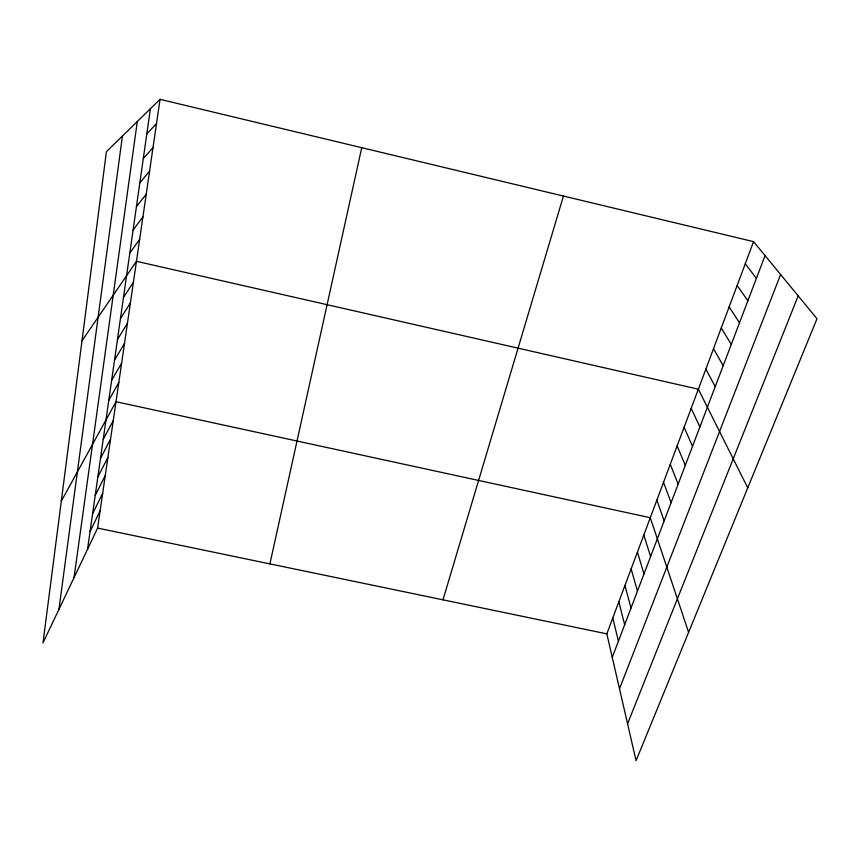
<?xml version="1.0" encoding="UTF-8"?>
<svg xmlns="http://www.w3.org/2000/svg" width="860" height="860" viewBox="0 0 860 860"><rect width="100%" height="100%" fill="white"/><g stroke="black" fill="none" stroke-linecap="round" stroke-linejoin="round"><path stroke-width="1.29" d="M58.942 609.364L122.41 136.073M74.035 577.64L137.299 121.54M87.526 549.26L150.403 108.758M160.046 99.33L106.414 151.682L43 642.871L97.599 528.094L160.046 99.33L753.553 241.638L817 318.716L636.067 760.67L606.837 633.863L753.553 241.638M269.9 563.88L361.738 147.694M442.986 599.828L563.44 196.058M612.255 657.362L765.056 255.613M619.501 688.785L780.611 274.501M627.563 723.797L798.188 295.862M90.053 531.609L100.115 510.818M92.611 513.689L102.673 493.296M95.202 495.5L105.253 475.515M97.836 477.042L107.887 457.477M100.513 458.294L110.553 439.159M103.232 439.256L113.262 420.583M61.297 501.165L116.003 401.717L650.289 517.72L688.602 632.337M108.79 400.298L118.798 382.571M111.639 380.346L121.626 363.124M114.531 360.093L124.506 343.387M117.465 339.506L127.42 323.349M120.454 318.587L130.387 302.989M123.485 297.334L133.397 282.306M82.001 340.743L136.46 261.3L698.363 389.204L747.749 487.867M129.795 253.098L139.664 239.306M133.085 230.072L142.921 216.946M136.428 206.647L146.232 194.209M139.825 182.814L149.597 171.097M143.287 158.562L153.026 147.587M146.813 133.881L156.509 123.668M97.599 528.094L606.837 633.863M745.287 263.762L756.391 278.371M737.149 285.52L747.878 300.763M729.14 306.934L739.514 322.769M721.26 327.993L731.279 344.409M713.499 348.719L723.185 365.693M705.866 369.123L715.219 386.635M691.182 408.392L699.9 426.915M684.108 427.302L692.537 446.286M677.142 445.921L685.28 465.367M670.284 464.271L678.132 484.148M663.511 482.352L671.101 502.648M656.846 500.165L664.167 520.87M643.807 535.027L650.611 556.506M637.432 552.088L643.989 573.932M631.133 568.901L637.453 591.11M624.93 585.488L631.014 608.031M618.813 601.839L624.672 624.715M612.782 617.964L618.415 641.151"/></g></svg>
